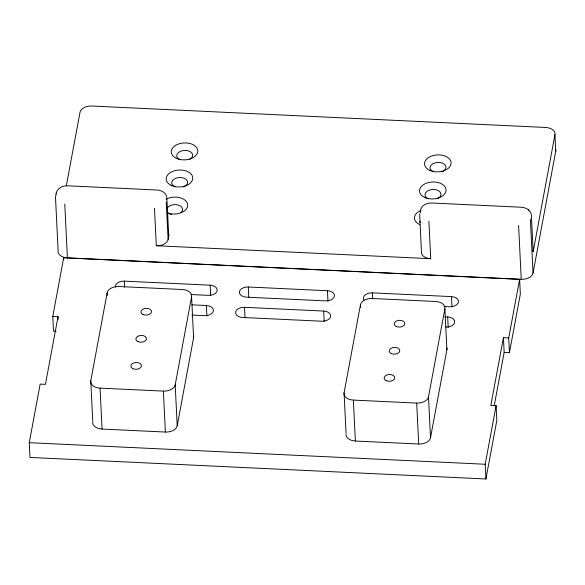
<?xml version="1.0" encoding="UTF-8"?>
<svg xmlns="http://www.w3.org/2000/svg" width="585" height="585" viewBox="0 0 585 585"><rect width="100%" height="100%" fill="white"/><g stroke="black" fill="none" stroke-linecap="round" stroke-linejoin="round"><path stroke-width="0.88" d="M56.131 193.993L56.16 193.416L55.502 197.379L58.105 250.592A10.64 6.779 -2.8 0 0 67.399 257.861L521.235 279.316A10.64 6.779 -2.8 0 0 533.045 273.041L555.75 151.113A10.64 6.779 -2.8 0 0 555.713 149.343M420.279 210.629L420.344 213.006M419.65 214.008L421.427 251.433A10.64 6.779 -2.8 0 0 430.721 258.702L428.9 221.247M66.295 185.928L80.006 112.291A10.64 6.779 -2.8 0 1 91.823 106.017L545.659 127.471A10.64 6.779 -2.8 0 1 554.946 134.74L555.75 151.113M52.774 316.368L63.685 257.773L519.626 279.323L508.716 337.918L503.436 337.669L490.83 405.405L496.102 405.654L496.826 420.388L485.916 478.983L29.974 457.426L29.25 442.691L40.16 384.104L45.44 384.352L58.047 316.617L52.774 316.368L53.491 331.103L56.131 331.227M92.722 420.871L90.763 380.85L107.165 292.792A10.64 6.779 -2.8 0 1 118.974 286.518L182.301 289.509A10.64 6.779 -2.8 0 1 191.595 296.785L193.598 337.713L177.204 425.77A10.64 6.779 -2.8 0 1 165.387 432.044L102.061 429.054A10.64 6.779 -2.8 0 1 92.766 421.778M154.484 208.275L156.312 245.729A10.64 6.779 -2.8 0 0 168.122 239.455L168.758 236.069L166.871 198.651M177.204 425.77L175.2 384.842L191.595 296.785M346.027 432.841L344.068 392.827L360.462 304.763A10.64 6.779 -2.8 0 1 372.279 298.489L435.606 301.487A10.64 6.779 -2.8 0 1 444.9 308.756L446.903 349.691L430.509 437.748A10.64 6.779 -2.8 0 1 418.692 444.022L355.366 441.024A10.64 6.779 -2.8 0 1 346.071 433.756M430.509 437.748L428.505 396.813L444.9 308.756M494.201 405.88L504.16 352.404L503.436 337.669M485.916 478.983L485.192 464.249L496.102 405.654M504.16 352.404L509.44 352.653L520.35 294.058L519.626 279.323M532.555 250.153A11.078 7.064 -2.8 0 1 533.191 251.587L554.946 134.74M56.292 192.86C57.542 187.975 62.997 185.511 67.699 185.803L157.175 190.03C161.504 190.132 166.242 192.889 166.922 197.459M420.41 210.073C421.668 205.189 427.116 202.717 431.825 203.01L521.315 207.244C525.374 207.397 529.761 209.569 531.114 213.613M156.312 245.729L430.721 258.702M115.442 287.169A7.978 5.082 -2.8 0 1 124.276 281.129L210.176 285.195A7.978 5.082 -2.8 0 1 217.145 290.65A7.978 5.082 -2.8 0 1 208.282 295.352L191.105 294.54M248.289 286.994L327.446 290.738A7.978 5.082 -2.8 0 1 334.423 296.193A7.978 5.082 -2.8 0 1 325.56 300.895L246.402 297.158A7.978 5.082 -2.8 0 1 239.433 291.703A7.978 5.082 -2.8 0 1 248.289 286.994L248.8 297.399M364.031 300.156A7.978 5.082 -2.8 0 1 372.309 292.858L451.459 296.602A7.978 5.082 -2.8 0 1 458.435 302.05A7.978 5.082 -2.8 0 1 449.572 306.759L444.11 306.503M191.924 304.829L206.388 305.516A7.978 5.082 -2.8 0 1 213.357 310.971A7.978 5.082 -2.8 0 1 204.501 315.673L191.843 315.074M244.508 307.315L323.666 311.059A7.978 5.082 -2.8 0 1 330.635 316.514A7.978 5.082 -2.8 0 1 321.772 321.216L242.614 317.479A7.978 5.082 -2.8 0 1 235.645 312.024A7.978 5.082 -2.8 0 1 244.508 307.315L245.02 317.714M444.951 316.792L447.679 316.916A7.978 5.082 -2.8 0 1 454.647 322.372A7.978 5.082 -2.8 0 1 445.785 327.081M90.763 380.85A10.64 6.779 -2.8 0 0 100.057 388.126L163.383 391.116A10.64 6.779 -2.8 0 0 175.2 384.842M344.068 392.827A10.64 6.779 -2.8 0 0 353.362 400.096L416.688 403.087A10.64 6.779 -2.8 0 0 428.505 396.813M29.25 442.691L485.192 464.249M528.43 209.825L528.833 210.117M531.312 214.176L533.191 251.587M530.361 219.243L533.045 273.041M166.242 202.03L168.122 239.455M521.235 279.316L518.602 225.488M508.716 337.918L509.44 352.653M451.459 296.602L451.971 307.001M447.679 316.916L448.19 327.322M416.688 403.087L418.692 444.022M372.309 292.858L372.601 298.928M360.462 304.763L360.601 307.498M353.362 400.096L355.366 441.024M327.446 290.738L327.958 301.136M323.666 311.059L324.178 321.457M210.176 285.195L210.68 295.593M206.388 305.516L206.9 315.915M163.383 391.116L165.387 432.044M124.276 281.129L124.576 287.198M107.165 292.792L107.296 295.52M100.057 388.126L102.061 429.054M67.399 257.861L64.774 204.041M63.685 257.773L63.765 259.506M58.047 316.617L58.178 319.213M193.562 335.944A10.64 6.779 -2.8 0 1 193.598 337.713M446.867 347.914A10.64 6.779 -2.8 0 1 446.903 349.691M179.946 159.705A7.978 5.082 -2.8 0 1 178.776 152.275A7.978 5.082 -2.8 0 1 190.534 151.844A7.978 5.082 -2.8 0 1 189.65 159.347M174.9 186.798A7.978 5.082 -2.8 0 1 174.052 179.142A7.978 5.082 -2.8 0 1 186.081 179.376A7.978 5.082 -2.8 0 1 183.441 186.966M167.23 208.004A7.978 5.082 -2.8 0 1 178.535 205.13A7.978 5.082 -2.8 0 1 181.014 212.545M171.668 214.49A7.978 5.082 -2.8 0 1 170.425 214.125M169.855 213.898A7.978 5.082 -2.8 0 1 168.363 213.013M433.244 171.676A7.978 5.082 -2.8 0 1 432.403 164.019A7.978 5.082 -2.8 0 1 444.432 164.253A7.978 5.082 -2.8 0 1 441.785 171.844M428.198 198.776A7.978 5.082 -2.8 0 1 427.035 191.339A7.978 5.082 -2.8 0 1 438.794 190.907A7.978 5.082 -2.8 0 1 437.909 198.417M420.045 222.607A7.978 5.082 -2.8 0 1 420.015 221.284M166.103 199.222A13.294 8.475 -2.8 0 1 183.61 199.192A13.294 8.475 -2.8 0 1 185.152 210.286A13.294 8.475 -2.8 0 1 168.049 213.211M419.774 224.581A13.294 8.475 -2.8 0 1 420.951 210.468M168.297 233.159A10.64 6.779 -2.8 0 1 168.758 236.069M143.04 314.533A5.316 3.393 -2.8 0 0 151.5 311.973A5.316 3.393 -2.8 0 0 144.137 308.668A5.316 3.393 -2.8 0 0 143.04 314.533M137.994 341.625A5.316 3.393 -2.8 0 0 146.462 339.066A5.316 3.393 -2.8 0 0 139.091 335.761A5.316 3.393 -2.8 0 0 137.994 341.625M132.766 368.63A5.316 3.393 -2.8 0 0 141.38 366.312A5.316 3.393 -2.8 0 0 134.265 362.788A5.316 3.393 -2.8 0 0 132.766 368.63M396.345 326.503A5.316 3.393 -2.8 0 0 404.805 323.944A5.316 3.393 -2.8 0 0 397.434 320.639A5.316 3.393 -2.8 0 0 396.345 326.503M391.299 353.596A5.316 3.393 -2.8 0 0 399.76 351.037A5.316 3.393 -2.8 0 0 392.389 347.731A5.316 3.393 -2.8 0 0 391.299 353.596M386.254 380.696A5.316 3.393 -2.8 0 0 394.714 378.137A5.316 3.393 -2.8 0 0 387.35 374.824A5.316 3.393 -2.8 0 0 386.254 380.696M176.26 158.279A13.294 8.475 -2.8 0 0 197.664 152.268A13.294 8.475 -2.8 0 0 179.639 143.654A13.294 8.475 -2.8 0 0 176.26 158.279M170.981 185.262A13.294 8.475 -2.8 0 0 192.567 179.551A13.294 8.475 -2.8 0 0 174.878 170.666A13.294 8.475 -2.8 0 0 170.981 185.262M429.858 170.396A13.294 8.475 -2.8 0 0 451.013 163.997A13.294 8.475 -2.8 0 0 432.593 155.727A13.294 8.475 -2.8 0 0 429.858 170.396M424.82 197.489A13.294 8.475 -2.8 0 0 445.975 191.09A13.294 8.475 -2.8 0 0 427.547 182.82A13.294 8.475 -2.8 0 0 424.82 197.489"/></g></svg>
